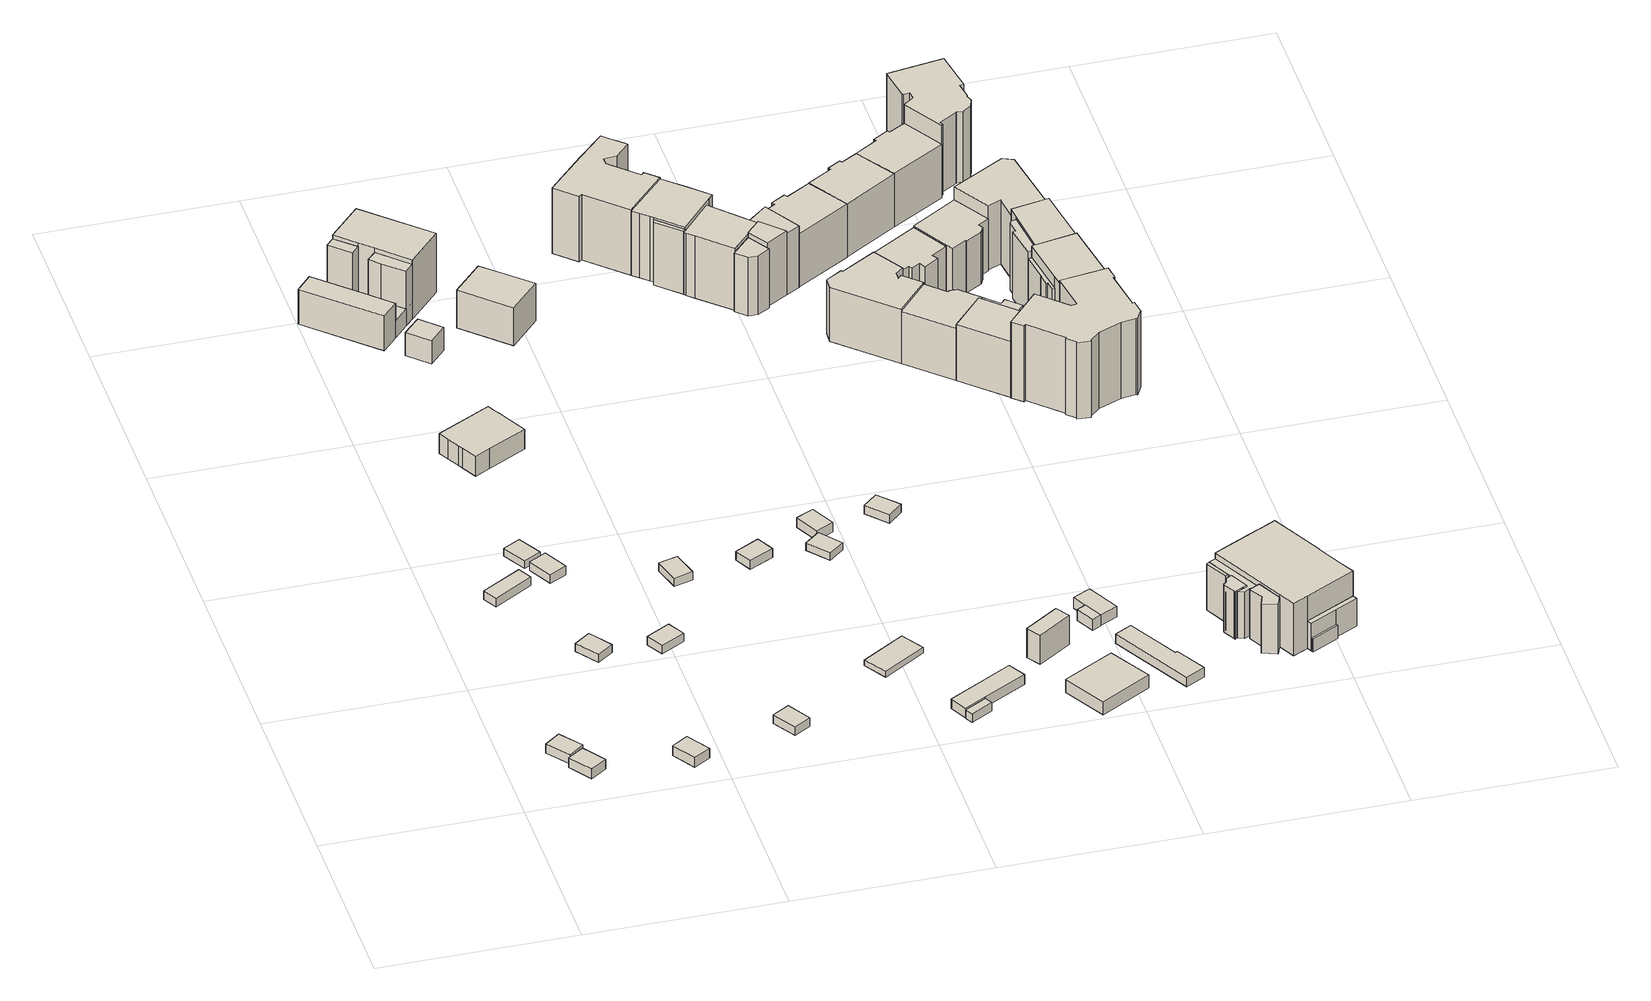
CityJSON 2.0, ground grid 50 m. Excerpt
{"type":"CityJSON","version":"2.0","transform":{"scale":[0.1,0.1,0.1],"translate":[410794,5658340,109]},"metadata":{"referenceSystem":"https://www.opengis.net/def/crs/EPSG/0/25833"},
"CityObjects":{
"building1":{"type":"Building","attributes":{"Gemeindeschluessel":14612000,"Dachtyp_tdc":"tdcPolyFlatRoof","Dachneigung":4.39,"QualitaetDacherkennung":67,"Geometrietyp2DReferenz":"3000","measuredHeight":2.83,"function":"31001_9998","roofType":"2100"},"geometry":[{"type":"Solid","lod":"1","boundaries":[[[[0,1,2,3]],[[4,5,6,7]],[[3,5,4,0]],[[2,6,5,3]],[[1,7,6,2]],[[0,4,7,1]]]]}]},
"building2":{"type":"Building","attributes":{"Dachtyp_tdc":"tdcPolyFlatRoof","Gemeindeschluessel":14612000,"Dachneigung":4.25,"QualitaetDacherkennung":68,"Geometrietyp2DReferenz":"3000","measuredHeight":3.08,"function":"31001_9998","roofType":"2100"},"geometry":[{"type":"Solid","lod":"1","boundaries":[[[[8,9,10,11]],[[12,13,14,15]],[[11,13,12,8]],[[10,14,13,11]],[[9,15,14,10]],[[8,12,15,9]]]]}]},
"building3":{"type":"Building","attributes":{"Dachtyp_tdc":"tdcPolyFlatRoof","Gemeindeschluessel":14612000,"Dachneigung":4.44,"QualitaetDacherkennung":50,"Geometrietyp2DReferenz":"3000","measuredHeight":2.64,"function":"31001_9998","roofType":"2100"},"geometry":[{"type":"Solid","lod":"1","boundaries":[[[[16,17,18,19]],[[20,21,22,23]],[[19,21,20,16]],[[18,22,21,19]],[[17,23,22,18]],[[16,20,23,17]]]]}]},
"building4":{"type":"Building","attributes":{"Dachtyp_tdc":"tdcPolyFlatRoof","Gemeindeschluessel":14612000,"Dachneigung":0,"QualitaetDacherkennung":83,"Geometrietyp2DReferenz":"3000","measuredHeight":2.75,"function":"31001_9998","roofType":"1000"},"geometry":[{"type":"Solid","lod":"1","boundaries":[[[[24,25,26,27]],[[28,29,30,31]],[[27,29,28,24]],[[26,30,29,27]],[[25,31,30,26]],[[24,28,31,25]]]]}]},
"building5":{"type":"Building","attributes":{"Dachtyp_tdc":"tdcGableRoof","Gemeindeschluessel":14612000,"Dachneigung":26.88,"QualitaetDacherkennung":78,"Geometrietyp2DReferenz":"3000","measuredHeight":2.94,"function":"31001_9998","roofType":"3100"},"geometry":[{"type":"Solid","lod":"1","boundaries":[[[[32,33,34,35]],[[36,37,38,39]],[[35,37,36,32]],[[34,38,37,35]],[[33,39,38,34]],[[32,36,39,33]]]]}]},
"building6":{"type":"Building","attributes":{"Dachtyp_tdc":"tdcGableRoof","Gemeindeschluessel":14612000,"Dachneigung":10.02,"QualitaetDacherkennung":79,"Geometrietyp2DReferenz":"3000","measuredHeight":2.46,"function":"31001_9998","roofType":"3100"},"geometry":[{"type":"Solid","lod":"1","boundaries":[[[[40,41,42,43]],[[44,45,46,47]],[[43,45,44,40]],[[42,46,45,43]],[[41,47,46,42]],[[40,44,47,41]]]]}]},
"building7":{"type":"Building","attributes":{"Dachtyp_tdc":"tdcGableRoof","Gemeindeschluessel":14612000,"Dachneigung":11.37,"QualitaetDacherkennung":79,"Geometrietyp2DReferenz":"3000","measuredHeight":2.77,"function":"31001_9998","roofType":"3100"},"geometry":[{"type":"Solid","lod":"1","boundaries":[[[[48,49,50,51]],[[52,53,54,55]],[[51,53,52,48]],[[50,54,53,51]],[[49,55,54,50]],[[48,52,55,49]]]]}]},
"building8":{"type":"Building","attributes":{"Dachtyp_tdc":"tdcGableRoof","Gemeindeschluessel":14612000,"Dachneigung":27.26,"QualitaetDacherkennung":64,"Geometrietyp2DReferenz":"3000","measuredHeight":3.13,"function":"31001_9998","roofType":"3100"},"geometry":[{"type":"Solid","lod":"1","boundaries":[[[[56,57,58,59]],[[60,61,62,63]],[[59,61,60,56]],[[58,62,61,59]],[[57,63,62,58]],[[56,60,63,57]]]]}]},
"building9":{"type":"Building","attributes":{"Dachtyp_tdc":"tdcPolyFlatRoof","Gemeindeschluessel":14612000,"Dachneigung":0,"QualitaetDacherkennung":83,"Geometrietyp2DReferenz":"3000","measuredHeight":5.65,"function":"31001_2000","roofType":"1000"},"geometry":[{"type":"Solid","lod":"1","boundaries":[[[[64,65,66,67,68,69,70,71,72,73,74,75]],[[76,77,78,79,80,81,82,83,84,85,86,87]],[[75,77,76,64]],[[74,78,77,75]],[[73,79,78,74]],[[72,80,79,73]],[[71,81,80,72]],[[70,82,81,71]],[[69,83,82,70]],[[68,84,83,69]],[[67,85,84,68]],[[66,86,85,67]],[[65,87,86,66]],[[64,76,87,65]]]]}]},
"building10":{"type":"Building","attributes":{"Dachtyp_tdc":"tdcGableRoof","Gemeindeschluessel":14612000,"Dachneigung":16.04,"QualitaetDacherkennung":83,"Geometrietyp2DReferenz":"3000","measuredHeight":2.86,"function":"31001_9998","roofType":"3100"},"geometry":[{"type":"Solid","lod":"1","boundaries":[[[[88,89,90,91]],[[92,93,94,95]],[[91,93,92,88]],[[90,94,93,91]],[[89,95,94,90]],[[88,92,95,89]]]]}]},
"building11":{"type":"Building","attributes":{"Gemeindeschluessel":14612000,"Geometrietyp2DReferenz":"3000","function":"31001_9998","roofType":"9999"},"children":["building11-1","building11-2","building11-3","building11-4","building11-5"]},
"building11-1":{"type":"BuildingPart","attributes":{"Dachtyp_tdc":"tdcPolyFlatRoof","Dachneigung":28.6,"QualitaetDacherkennung":45,"Geometrietyp2DReferenz":"3000","measuredHeight":16.57,"roofType":"2100"},"parents":["building11"],"geometry":[{"type":"Solid","lod":"1","boundaries":[[[[96,97,98,99]],[[100,101,102,103]],[[99,101,100,96]],[[98,102,101,99]],[[97,103,102,98]],[[96,100,103,97]]]]}]},
"building11-2":{"type":"BuildingPart","attributes":{"Dachtyp_tdc":"tdcPolyFlatRoof","Dachneigung":3.99,"QualitaetDacherkennung":55,"Geometrietyp2DReferenz":"3000","measuredHeight":5.12,"roofType":"2100"},"parents":["building11"],"geometry":[{"type":"MultiSurface","lod":"1","boundaries":[[[104,105,106,107,108,109,106,110]],[[111,112,113,114,115,116,113,117]],[[110,112,111,104]],[[106,113,112,110]],[[108,115,114,109]],[[113,106,105,117]],[[104,111,117,105]]]}]},
"building11-3":{"type":"BuildingPart","attributes":{"Dachtyp_tdc":"tdcHipRoof","Dachneigung":31.64,"QualitaetDacherkennung":48,"Geometrietyp2DReferenz":"3000","measuredHeight":11,"roofType":"3200"},"parents":["building11"],"geometry":[{"type":"Solid","lod":"1","boundaries":[[[[118,119,120,121,122]],[[123,124,111,117,125]],[[122,124,123,118]],[[121,111,124,122]],[[120,117,111,121]],[[119,125,117,120]],[[118,123,125,119]]]]}]},
"building11-4":{"type":"BuildingPart","attributes":{"Dachtyp_tdc":"tdcPolyFlatRoof","Dachneigung":28.76,"QualitaetDacherkennung":38,"Geometrietyp2DReferenz":"3000","measuredHeight":16.59,"roofType":"2100"},"parents":["building11"],"geometry":[{"type":"Solid","lod":"1","boundaries":[[[[126,127,128,129,130]],[[131,132,114,113,112]],[[130,132,131,126]],[[129,114,132,130]],[[128,113,114,129]],[[127,112,113,128]],[[126,131,112,127]]]]}]},
"building11-5":{"type":"BuildingPart","attributes":{"Dachtyp_tdc":"tdcCutTentRoof","Dachneigung":29.82,"QualitaetDacherkennung":56,"Geometrietyp2DReferenz":"3000","measuredHeight":18.89,"roofType":"9999"},"parents":["building11"],"geometry":[{"type":"Solid","lod":"1","boundaries":[[[[133,134,135,136,137,138,139]],[[101,140,141,115,114,132,102]],[[139,140,101,133]],[[138,141,140,139]],[[137,115,141,138]],[[136,114,115,137]],[[135,132,114,136]],[[134,102,132,135]],[[133,101,102,134]]]]}]},
"building12":{"type":"Building","attributes":{"Dachtyp_tdc":"tdcGableRoof","Gemeindeschluessel":14612000,"Dachneigung":29.86,"QualitaetDacherkennung":6,"Geometrietyp2DReferenz":"3000","measuredHeight":7.91,"function":"31001_9998","roofType":"3100"},"geometry":[{"type":"Solid","lod":"1","boundaries":[[[[142,143,144,145]],[[146,147,148,149]],[[145,147,146,142]],[[144,148,147,145]],[[143,149,148,144]],[[142,146,149,143]]]]}]},
"building13":{"type":"Building","attributes":{"Dachtyp_tdc":"tdcPolyFlatRoof","Gemeindeschluessel":14612000,"Dachneigung":3.34,"QualitaetDacherkennung":76,"Geometrietyp2DReferenz":"3000","measuredHeight":2.49,"function":"31001_9998","roofType":"2100"},"geometry":[{"type":"Solid","lod":"1","boundaries":[[[[150,151,152,153]],[[154,155,156,157]],[[153,155,154,150]],[[152,156,155,153]],[[151,157,156,152]],[[150,154,157,151]]]]}]},
"building14":{"type":"Building","attributes":{"Dachtyp_tdc":"tdcHipRoof","Gemeindeschluessel":14612000,"Dachneigung":31.26,"QualitaetDacherkennung":45,"Geometrietyp2DReferenz":"3000","measuredHeight":12.43,"function":"31001_9998","roofType":"3200"},"geometry":[{"type":"Solid","lod":"1","boundaries":[[[[158,159,160,161]],[[162,163,164,165]],[[161,163,162,158]],[[160,164,163,161]],[[159,165,164,160]],[[158,162,165,159]]]]}]},
"building15":{"type":"Building","attributes":{"Dachtyp_tdc":"tdcGableRoof","Gemeindeschluessel":14612000,"Dachneigung":11.48,"QualitaetDacherkennung":45,"Geometrietyp2DReferenz":"3000","measuredHeight":2.94,"function":"31001_9998","roofType":"3100"},"geometry":[{"type":"Solid","lod":"1","boundaries":[[[[166,167,168,169]],[[170,171,172,173]],[[169,171,170,166]],[[168,172,171,169]],[[167,173,172,168]],[[166,170,173,167]]]]}]},
"building16":{"type":"Building","attributes":{"Gemeindeschluessel":14612000,"Dachneigung":65.24,"Dachorientierung":-32.26,"MittlereTraufHoehe":109.58,"QualitaetDacherkennung":35,"ObjektHoehe":3.06,"BodenHoehe":109.5,"Geometrietyp2DReferenz":"3000","AbsoluteHoehe":112.56,"Dachflaeche":95.64,"measuredHeight":3.06,"function":"31001_9998","roofType":"3100","storeysAboveGround":1},"geometry":[{"type":"Solid","lod":"1","boundaries":[[[[174,175,176,177]],[[178,179,180,181]],[[177,179,178,174]],[[176,180,179,177]],[[175,181,180,176]],[[174,178,181,175]]]]}]},
"building17":{"type":"Building","attributes":{"Gemeindeschluessel":14612000,"Dachneigung":71.19,"Dachorientierung":0,"MittlereTraufHoehe":112.04,"QualitaetDacherkennung":97,"ObjektHoehe":2.88,"BodenHoehe":109.52,"Geometrietyp2DReferenz":"3000","AbsoluteHoehe":112.4,"Dachflaeche":14.19,"measuredHeight":2.88,"function":"31001_9998","roofType":"2100","storeysAboveGround":1},"geometry":[{"type":"Solid","lod":"1","boundaries":[[[[182,183,184,185]],[[186,187,188,189]],[[185,187,186,182]],[[184,188,187,185]],[[183,189,188,184]],[[182,186,189,183]]]]}]},
"building18":{"type":"Building","attributes":{"Dachtyp_tdc":"tdcGableRoof","Gemeindeschluessel":14612000,"Dachneigung":10.23,"QualitaetDacherkennung":67,"Geometrietyp2DReferenz":"3000","measuredHeight":2.62,"function":"31001_9998","roofType":"3100"},"geometry":[{"type":"Solid","lod":"1","boundaries":[[[[190,191,192,193]],[[194,195,196,197]],[[193,195,194,190]],[[192,196,195,193]],[[191,197,196,192]],[[190,194,197,191]]]]}]},
"building19":{"type":"Building","attributes":{"Gemeindeschluessel":14612000,"Dachneigung":90,"Dachorientierung":0,"MittlereTraufHoehe":112.37,"QualitaetDacherkennung":92,"ObjektHoehe":2.8,"BodenHoehe":109.57,"Geometrietyp2DReferenz":"3000","AbsoluteHoehe":112.37,"Dachflaeche":96,"measuredHeight":2.8,"function":"31001_9998","roofType":"1000","storeysAboveGround":1},"geometry":[{"type":"Solid","lod":"1","boundaries":[[[[198,199,200,201,202]],[[203,204,205,206,207]],[[202,204,203,198]],[[201,205,204,202]],[[200,206,205,201]],[[199,207,206,200]],[[198,203,207,199]]]]}]},
"building20":{"type":"Building","attributes":{"Dachtyp_tdc":"tdcGableRoof","Gemeindeschluessel":14612000,"Dachneigung":17.33,"QualitaetDacherkennung":81,"Geometrietyp2DReferenz":"3000","measuredHeight":3.19,"function":"31001_9998","roofType":"3100"},"geometry":[{"type":"Solid","lod":"1","boundaries":[[[[208,209,210,211]],[[212,213,214,215]],[[211,213,212,208]],[[210,214,213,211]],[[209,215,214,210]],[[208,212,215,209]]]]}]},
"building21":{"type":"Building","attributes":{"Dachtyp_tdc":"tdcPolyFlatRoof","Gemeindeschluessel":14612000,"Dachneigung":2.75,"QualitaetDacherkennung":67,"Geometrietyp2DReferenz":"3000","measuredHeight":2.59,"function":"31001_9998","roofType":"2100"},"geometry":[{"type":"Solid","lod":"1","boundaries":[[[[216,217,218,219]],[[220,221,222,223]],[[219,221,220,216]],[[218,222,221,219]],[[217,223,222,218]],[[216,220,223,217]]]]}]},
"building22":{"type":"Building","attributes":{"Dachtyp_tdc":"tdcFreeFormRoof","Gemeindeschluessel":14612000,"Dachneigung":41.56,"QualitaetDacherkennung":14,"Geometrietyp2DReferenz":"3000","measuredHeight":21.89,"function":"31001_9998","roofType":"5000"},"geometry":[{"type":"Solid","lod":"1","boundaries":[[[[224,225,226,227,228,229,230,231,232,233,234,235,236,237,238,239,240]],[[241,242,243,244,245,246,247,248,249,250,251,252,253,254,255,256,257]],[[240,242,241,224]],[[239,243,242,240]],[[238,244,243,239]],[[237,245,244,238]],[[236,246,245,237]],[[235,247,246,236]],[[234,248,247,235]],[[233,249,248,234]],[[232,250,249,233]],[[231,251,250,232]],[[230,252,251,231]],[[229,253,252,230]],[[228,254,253,229]],[[227,255,254,228]],[[226,256,255,227]],[[225,257,256,226]],[[224,241,257,225]]]]}]},
"building23":{"type":"Building","attributes":{"Gemeindeschluessel":14612000,"Dachorientierung":0,"MittlereTraufHoehe":118.06,"ObjektHoehe":8.38,"BodenHoehe":109.68,"Geometrietyp2DReferenz":"3000","BezugspunktDach":"2000","AbsoluteHoehe":118.06,"Dachflaeche":43,"measuredHeight":8.38,"function":"31001_9998","storeysAboveGround":3},"geometry":[{"type":"Solid","lod":"1","boundaries":[[[[258,259,260,261]],[[262,263,264,265]],[[261,263,262,258]],[[260,264,263,261]],[[259,265,264,260]],[[258,262,265,259]]]]}]},
"building24":{"type":"Building","attributes":{"Gemeindeschluessel":14612000,"Dachneigung":75.39,"Dachorientierung":-119.44,"MittlereTraufHoehe":112.63,"QualitaetDacherkennung":100,"ObjektHoehe":4.67,"BodenHoehe":109.59,"Geometrietyp2DReferenz":"3000","AbsoluteHoehe":114.25,"Dachflaeche":190.61,"measuredHeight":4.67,"function":"31001_9998","roofType":"3100","storeysAboveGround":2},"geometry":[{"type":"Solid","lod":"1","boundaries":[[[[266,267,268,269]],[[270,271,272,273]],[[269,271,270,266]],[[268,272,271,269]],[[267,273,272,268]],[[266,270,273,267]]]]}]},
"building25":{"type":"Building","attributes":{"Gemeindeschluessel":14612000,"Geometrietyp2DReferenz":"3000","function":"31001_9998","roofType":"9999"},"children":["building25-1","building25-2","building25-3","building25-4"]},
"building25-1":{"type":"BuildingPart","attributes":{"Dachtyp_tdc":"tdcFreeFormRoof","Dachneigung":83.45,"QualitaetDacherkennung":29,"Geometrietyp2DReferenz":"3000","measuredHeight":20.17,"roofType":"5000"},"parents":["building25"],"geometry":[{"type":"Solid","lod":"1","boundaries":[[[[274,275,276,277]],[[278,279,280,281]],[[277,279,278,274]],[[276,280,279,277]],[[275,281,280,276]],[[274,278,281,275]]]]}]},
"building25-2":{"type":"BuildingPart","attributes":{"Dachtyp_tdc":"tdcPolyFlatRoof","Dachneigung":0,"QualitaetDacherkennung":73,"Geometrietyp2DReferenz":"3000","measuredHeight":4.81,"roofType":"1000"},"parents":["building25"],"geometry":[{"type":"Solid","lod":"1","boundaries":[[[[282,283,284,285,286]],[[287,288,289,290,291]],[[286,288,287,282]],[[285,289,288,286]],[[284,290,289,285]],[[283,291,290,284]],[[282,287,291,283]]]]}]},
"building25-3":{"type":"BuildingPart","attributes":{"Dachtyp_tdc":"tdcGableRoof","Dachneigung":19.05,"QualitaetDacherkennung":53,"Geometrietyp2DReferenz":"3000","measuredHeight":20.09,"roofType":"3100"},"parents":["building25"],"geometry":[{"type":"Solid","lod":"1","boundaries":[[[[292,293,294,295,296,297,298,299,300,301,302]],[[290,303,279,278,304,305,255,254,253,306,291]],[[302,303,290,292]],[[301,279,303,302]],[[300,278,279,301]],[[299,304,278,300]],[[298,305,304,299]],[[297,255,305,298]],[[296,254,255,297]],[[295,253,254,296]],[[294,306,253,295]],[[293,291,306,294]],[[292,290,291,293]]]]}]},
"building25-4":{"type":"BuildingPart","attributes":{"Dachtyp_tdc":"tdcPolyFlatRoof","Dachneigung":0,"QualitaetDacherkennung":54,"Geometrietyp2DReferenz":"3000","measuredHeight":4.69,"roofType":"1000"},"parents":["building25"],"geometry":[{"type":"Solid","lod":"1","boundaries":[[[[307,308,309,310,311]],[[312,313,314,288,287]],[[311,313,312,307]],[[310,314,313,311]],[[309,288,314,310]],[[308,287,288,309]],[[307,312,287,308]]]]}]},
"building26":{"type":"Building","attributes":{"Gemeindeschluessel":14612000,"Dachneigung":90,"Dachorientierung":0,"MittlereTraufHoehe":112.79,"QualitaetDacherkennung":66,"ObjektHoehe":3.14,"BodenHoehe":109.65,"Geometrietyp2DReferenz":"3000","AbsoluteHoehe":112.79,"Dachflaeche":13.34,"measuredHeight":3.14,"function":"31001_9998","roofType":"1000","storeysAboveGround":1},"geometry":[{"type":"Solid","lod":"1","boundaries":[[[[315,316,317,318]],[[319,320,321,322]],[[318,320,319,315]],[[317,321,320,318]],[[316,322,321,317]],[[315,319,322,316]]]]}]},
"building27":{"type":"Building","attributes":{"Gemeindeschluessel":14612000,"Geometrietyp2DReferenz":"3000","function":"31001_9998","roofType":"9999"},"children":["building27-1","building27-2","building27-3","building27-4","building27-5","building27-6"]},
"building27-1":{"type":"BuildingPart","attributes":{"Dachtyp_tdc":"tdcFreeFormRoof","Dachneigung":21.94,"QualitaetDacherkennung":20,"Geometrietyp2DReferenz":"3000","measuredHeight":17.85,"roofType":"5000"},"parents":["building27"],"geometry":[{"type":"Solid","lod":"1","boundaries":[[[[323,324,325,326,327]],[[328,329,330,331,332]],[[327,329,328,323]],[[326,330,329,327]],[[325,331,330,326]],[[324,332,331,325]],[[323,328,332,324]]]]}]},
"building27-2":{"type":"BuildingPart","attributes":{"Dachtyp_tdc":"tdcPolyFlatRoof","Dachneigung":34.87,"QualitaetDacherkennung":53,"Geometrietyp2DReferenz":"3000","measuredHeight":20.98,"roofType":"2100"},"parents":["building27"],"geometry":[{"type":"Solid","lod":"1","boundaries":[[[[333,334,335,336]],[[337,332,338,339]],[[336,332,337,333]],[[335,338,332,336]],[[334,339,338,335]],[[333,337,339,334]]]]}]},
"building27-3":{"type":"BuildingPart","attributes":{"Dachtyp_tdc":"tdcFreeFormRoof","Dachneigung":76.35,"QualitaetDacherkennung":21,"Geometrietyp2DReferenz":"3000","measuredHeight":17.31,"roofType":"5000"},"parents":["building27"],"geometry":[{"type":"Solid","lod":"1","boundaries":[[[[340,341,342,343]],[[344,345,346,347]],[[343,345,344,340]],[[342,346,345,343]],[[341,347,346,342]],[[340,344,347,341]]]]}]},
"building27-4":{"type":"BuildingPart","attributes":{"Dachtyp_tdc":"tdcGableRoof","Dachneigung":30.84,"QualitaetDacherkennung":70,"Geometrietyp2DReferenz":"3000","measuredHeight":19.92,"roofType":"3100"},"parents":["building27"],"geometry":[{"type":"Solid","lod":"1","boundaries":[[[[348,349,350,351,352,353,354,355,356,357]],[[358,338,332,359,360,361,362,363,364,365]],[[357,338,358,348]],[[356,332,338,357]],[[355,359,332,356]],[[354,360,359,355]],[[353,361,360,354]],[[352,362,361,353]],[[351,363,362,352]],[[350,364,363,351]],[[349,365,364,350]],[[348,358,365,349]]]]}]},
"building27-5":{"type":"BuildingPart","attributes":{"Dachtyp_tdc":"tdcFreeFormRoof","Dachneigung":69.24,"QualitaetDacherkennung":9,"Geometrietyp2DReferenz":"3000","measuredHeight":16.94,"roofType":"5000"},"parents":["building27"],"geometry":[{"type":"Solid","lod":"1","boundaries":[[[[366,367,368,369,370,371,372]],[[373,374,375,376,377,365,364]],[[372,374,373,366]],[[371,375,374,372]],[[370,376,375,371]],[[369,377,376,370]],[[368,365,377,369]],[[367,364,365,368]],[[366,373,364,367]]]]}]},
"building27-6":{"type":"BuildingPart","attributes":{"Dachtyp_tdc":"tdcGableRoof","Dachneigung":37.19,"QualitaetDacherkennung":65,"Geometrietyp2DReferenz":"3000","measuredHeight":19.98,"roofType":"3100"},"parents":["building27"],"geometry":[{"type":"Solid","lod":"1","boundaries":[[[[378,379,380,381]],[[358,347,382,339]],[[381,347,358,378]],[[380,382,347,381]],[[379,339,382,380]],[[378,358,339,379]]]]}]},
"building28":{"type":"Building","attributes":{"Gemeindeschluessel":14612000,"Dachneigung":90,"Dachorientierung":0,"MittlereTraufHoehe":112.79,"QualitaetDacherkennung":100,"ObjektHoehe":3.07,"BodenHoehe":109.72,"Geometrietyp2DReferenz":"3000","AbsoluteHoehe":112.79,"Dachflaeche":47.76,"measuredHeight":3.07,"function":"31001_9998","roofType":"1000","storeysAboveGround":1},"geometry":[{"type":"Solid","lod":"1","boundaries":[[[[383,384,318,317,385,386]],[[387,388,389,390,391,392]],[[386,388,387,383]],[[385,389,388,386]],[[317,390,389,385]],[[318,391,390,317]],[[384,392,391,318]],[[383,387,392,384]]]]}]},
"building29":{"type":"Building","attributes":{"Gemeindeschluessel":14612000,"Dachneigung":90,"Dachorientierung":0,"MittlereTraufHoehe":111.85,"QualitaetDacherkennung":98,"ObjektHoehe":2.61,"BodenHoehe":109.24,"Geometrietyp2DReferenz":"3000","AbsoluteHoehe":111.85,"Dachflaeche":122.74,"measuredHeight":2.61,"function":"31001_9998","roofType":"1000","storeysAboveGround":1},"geometry":[{"type":"Solid","lod":"1","boundaries":[[[[393,394,395,396,397,398]],[[399,400,401,402,403,404]],[[398,400,399,393]],[[397,401,400,398]],[[396,402,401,397]],[[395,403,402,396]],[[394,404,403,395]],[[393,399,404,394]]]]}]},
"building30":{"type":"Building","attributes":{"Dachtyp_tdc":"tdcFreeFormRoof","Gemeindeschluessel":14612000,"Dachneigung":12.07,"QualitaetDacherkennung":16,"Geometrietyp2DReferenz":"3000","measuredHeight":17.92,"function":"31001_9998","roofType":"5000"},"geometry":[{"type":"Solid","lod":"1","boundaries":[[[[405,406,407,408,409,410,411,412,413,414,415]],[[416,417,418,419,420,421,422,423,424,425,426]],[[415,417,416,405]],[[414,418,417,415]],[[413,419,418,414]],[[412,420,419,413]],[[411,421,420,412]],[[410,422,421,411]],[[409,423,422,410]],[[408,424,423,409]],[[407,425,424,408]],[[406,426,425,407]],[[405,416,426,406]]]]}]},
"building31":{"type":"Building","attributes":{"Dachtyp_tdc":"tdcGableRoof","Gemeindeschluessel":14612000,"Dachneigung":35.5,"QualitaetDacherkennung":71,"Geometrietyp2DReferenz":"3000","measuredHeight":17.77,"function":"31001_9998","roofType":"3100"},"geometry":[{"type":"Solid","lod":"1","boundaries":[[[[427,428,429,430,431,432,433,434,435,342]],[[436,437,438,439,440,441,442,443,444,445]],[[342,437,436,427]],[[435,438,437,342]],[[434,439,438,435]],[[433,440,439,434]],[[432,441,440,433]],[[431,442,441,432]],[[430,443,442,431]],[[429,444,443,430]],[[428,445,444,429]],[[427,436,445,428]]]]}]},
"building32":{"type":"Building","attributes":{"Dachtyp_tdc":"tdcFreeFormRoof","Gemeindeschluessel":14612000,"Dachneigung":37.7,"QualitaetDacherkennung":56,"Geometrietyp2DReferenz":"3000","measuredHeight":17.71,"function":"31001_9998","roofType":"5000"},"geometry":[{"type":"Solid","lod":"1","boundaries":[[[[446,447,448,449,450,451,452,453]],[[454,416,426,455,456,457,458,459]],[[453,416,454,446]],[[452,426,416,453]],[[451,455,426,452]],[[450,456,455,451]],[[449,457,456,450]],[[448,458,457,449]],[[447,459,458,448]],[[446,454,459,447]]]]}]},
"building33":{"type":"Building","attributes":{"Dachtyp_tdc":"tdcFreeFormRoof","Gemeindeschluessel":14612000,"Dachneigung":31.78,"QualitaetDacherkennung":65,"Geometrietyp2DReferenz":"3000","measuredHeight":17.06,"function":"31001_9998","roofType":"5000"},"geometry":[{"type":"Solid","lod":"1","boundaries":[[[[460,461,462,463,464,465,466,467,468,469,470]],[[471,472,473,474,475,476,477,478,479,480,481]],[[470,472,471,460]],[[469,473,472,470]],[[468,474,473,469]],[[467,475,474,468]],[[466,476,475,467]],[[465,477,476,466]],[[464,478,477,465]],[[463,479,478,464]],[[462,480,479,463]],[[461,481,480,462]],[[460,471,481,461]]]]}]},
"building34":{"type":"Building","attributes":{"Gemeindeschluessel":14612000,"Geometrietyp2DReferenz":"3000","function":"31001_9998","roofType":"9999"},"children":["building34-1","building34-2"]},
"building34-1":{"type":"BuildingPart","attributes":{"Dachtyp_tdc":"tdcGableRoof","Dachneigung":31.77,"QualitaetDacherkennung":55,"Geometrietyp2DReferenz":"3000","measuredHeight":18.2,"roofType":"3100"},"parents":["building34"],"geometry":[{"type":"Solid","lod":"1","boundaries":[[[[482,483,484,485,486]],[[487,488,489,454,490]],[[486,488,487,482]],[[485,489,488,486]],[[484,454,489,485]],[[483,490,454,484]],[[482,487,490,483]]]]}]},
"building34-2":{"type":"BuildingPart","attributes":{"Dachtyp_tdc":"tdcFreeFormRoof","Dachneigung":53.06,"QualitaetDacherkennung":21,"Geometrietyp2DReferenz":"3000","measuredHeight":16.13,"roofType":"5000"},"parents":["building34"],"geometry":[{"type":"Solid","lod":"1","boundaries":[[[[491,492,493,494,448,447,495]],[[487,490,459,458,496,497,498]],[[495,490,487,491]],[[447,459,490,495]],[[448,458,459,447]],[[494,496,458,448]],[[493,497,496,494]],[[492,498,497,493]],[[491,487,498,492]]]]}]},
"building35":{"type":"Building","attributes":{"Dachtyp_tdc":"tdcGableRoof","Gemeindeschluessel":14612000,"Dachneigung":34.6,"QualitaetDacherkennung":74,"Geometrietyp2DReferenz":"3000","measuredHeight":17.7,"function":"31001_9998","roofType":"3100"},"geometry":[{"type":"Solid","lod":"1","boundaries":[[[[499,500,501,502,503,504,505,506,507,508]],[[509,510,511,512,513,514,515,516,517,518]],[[508,510,509,499]],[[507,511,510,508]],[[506,512,511,507]],[[505,513,512,506]],[[504,514,513,505]],[[503,515,514,504]],[[502,516,515,503]],[[501,517,516,502]],[[500,518,517,501]],[[499,509,518,500]]]]}]},
"building36":{"type":"Building","attributes":{"Gemeindeschluessel":14612000,"Geometrietyp2DReferenz":"3000","function":"31001_9998","roofType":"9999"},"children":["building36-1","building36-2","building36-3","building36-4","building36-5","building36-6","building36-7","building36-8","building36-9","building36-10","building36-11"]},
"building36-1":{"type":"BuildingPart","attributes":{"Dachtyp_tdc":"tdcPolyFlatRoof","Dachneigung":5.43,"QualitaetDacherkennung":44,"Geometrietyp2DReferenz":"3000","measuredHeight":8.51,"roofType":"2100"},"parents":["building36"],"geometry":[{"type":"Solid","lod":"1","boundaries":[[[[519,520,521,522,523,524]],[[525,526,527,528,529,530]],[[524,525,530,519]],[[523,526,525,524]],[[522,527,526,523]],[[521,528,527,522]],[[520,529,528,521]],[[519,530,529,520]]]]}]},
"building36-2":{"type":"BuildingPart","attributes":{"Dachtyp_tdc":"tdcGableRoof","Dachneigung":28.52,"QualitaetDacherkennung":33,"Geometrietyp2DReferenz":"3000","measuredHeight":14.43,"roofType":"3100"},"parents":["building36"],"geometry":[{"type":"Solid","lod":"1","boundaries":[[[[531,532,533,534,535,536,537,538,539,540,541,542,543]],[[544,545,546,547,548,549,550,551,552,553,554,555,556]],[[543,545,544,531]],[[542,546,545,543]],[[541,547,546,542]],[[540,548,547,541]],[[539,549,548,540]],[[538,550,549,539]],[[537,551,550,538]],[[536,552,551,537]],[[535,553,552,536]],[[534,554,553,535]],[[533,555,554,534]],[[532,556,555,533]],[[531,544,556,532]]]]}]},
"building36-3":{"type":"BuildingPart","attributes":{"Dachtyp_tdc":"tdcFreeFormRoof","Dachneigung":50.77,"QualitaetDacherkennung":18,"Geometrietyp2DReferenz":"3000","measuredHeight":15.49,"roofType":"5000"},"parents":["building36"],"geometry":[{"type":"Solid","lod":"1","boundaries":[[[[557,558,559,560,561,562]],[[563,564,565,566,567,568]],[[562,564,563,557]],[[561,565,564,562]],[[560,566,565,561]],[[559,567,566,560]],[[558,568,567,559]],[[557,563,568,558]]]]}]},
"building36-4":{"type":"BuildingPart","attributes":{"Dachtyp_tdc":"tdcFreeFormRoof","Dachneigung":45.04,"QualitaetDacherkennung":32,"Geometrietyp2DReferenz":"3000","measuredHeight":13.59,"roofType":"5000"},"parents":["building36"],"geometry":[{"type":"Solid","lod":"1","boundaries":[[[[569,570,571,572]],[[573,574,575,576]],[[572,574,573,569]],[[571,575,574,572]],[[570,576,575,571]],[[569,573,576,570]]]]}]},
"building36-5":{"type":"BuildingPart","attributes":{"Dachtyp_tdc":"tdcPolyFlatRoof","Dachneigung":28.94,"QualitaetDacherkennung":41,"Geometrietyp2DReferenz":"3000","measuredHeight":13.59,"roofType":"2100"},"parents":["building36"],"geometry":[{"type":"Solid","lod":"1","boundaries":[[[[577,578,579,580]],[[581,582,583,584]],[[580,582,581,577]],[[579,583,582,580]],[[578,584,583,579]],[[577,581,584,578]]]]}]},
"building36-6":{"type":"BuildingPart","attributes":{"Dachtyp_tdc":"tdcPolyFlatRoof","Dachneigung":18.51,"QualitaetDacherkennung":40,"Geometrietyp2DReferenz":"3000","measuredHeight":14.23,"roofType":"2100"},"parents":["building36"],"geometry":[{"type":"Solid","lod":"1","boundaries":[[[[585,586,587,588,589,590,591,592,593,594]],[[556,555,581,584,595,563,596,597,598,545]],[[594,555,556,585]],[[593,581,555,594]],[[592,584,581,593]],[[591,595,584,592]],[[590,563,595,591]],[[589,596,563,590]],[[588,597,596,589]],[[587,598,597,588]],[[586,545,598,587]],[[585,556,545,586]]]]}]},
"building36-7":{"type":"BuildingPart","attributes":{"Dachtyp_tdc":"tdcPolyFlatRoof","Dachneigung":0,"QualitaetDacherkennung":27,"Geometrietyp2DReferenz":"3000","measuredHeight":7.94,"roofType":"1000"},"parents":["building36"],"geometry":[{"type":"Solid","lod":"1","boundaries":[[[[599,600,601,602,603]],[[604,605,606,607,608]],[[603,605,604,599]],[[602,606,605,603]],[[601,607,606,602]],[[600,608,607,601]],[[599,604,608,600]]]]}]},
"building36-8":{"type":"BuildingPart","attributes":{"Dachtyp_tdc":"tdcFreeFormRoof","Dachneigung":45.58,"QualitaetDacherkennung":27,"Geometrietyp2DReferenz":"3000","measuredHeight":13.67,"roofType":"5000"},"parents":["building36"],"geometry":[{"type":"Solid","lod":"1","boundaries":[[[[609,610,611,612]],[[613,614,615,616]],[[612,614,613,609]],[[611,615,614,612]],[[610,616,615,611]],[[609,613,616,610]]]]}]},
"building36-9":{"type":"BuildingPart","attributes":{"Dachtyp_tdc":"tdcPolyFlatRoof","Dachneigung":27.37,"QualitaetDacherkennung":46,"Geometrietyp2DReferenz":"3000","measuredHeight":13.93,"roofType":"2100"},"parents":["building36"],"geometry":[{"type":"Solid","lod":"1","boundaries":[[[[617,618,619,620,621,622,623,624,625]],[[626,627,530,529,628,629,630,631,632]],[[625,627,626,617]],[[624,530,627,625]],[[623,529,530,624]],[[622,628,529,623]],[[621,629,628,622]],[[620,630,629,621]],[[619,631,630,620]],[[618,632,631,619]],[[617,626,632,618]]]]}]},
"building36-10":{"type":"BuildingPart","attributes":{"Dachtyp_tdc":"tdcCutTentRoof","Dachneigung":14.1,"QualitaetDacherkennung":40,"Geometrietyp2DReferenz":"3000","measuredHeight":17.02,"roofType":"9999"},"parents":["building36"],"geometry":[{"type":"Solid","lod":"1","boundaries":[[[[633,634,635,636,637,638,639,640,641,642,643,644,645]],[[631,646,575,574,647,613,616,607,606,648,564,595,632]],[[645,646,631,633]],[[644,575,646,645]],[[643,574,575,644]],[[642,647,574,643]],[[641,613,647,642]],[[640,616,613,641]],[[639,607,616,640]],[[638,606,607,639]],[[637,648,606,638]],[[636,564,648,637]],[[635,595,564,636]],[[634,632,595,635]],[[633,631,632,634]]]]}]},
"building36-11":{"type":"BuildingPart","attributes":{"Dachtyp_tdc":"tdcFreeFormRoof","Dachneigung":68.03,"QualitaetDacherkennung":25,"Geometrietyp2DReferenz":"3000","measuredHeight":4.2,"roofType":"5000"},"parents":["building36"],"geometry":[{"type":"Solid","lod":"1","boundaries":[[[[649,650,651,652]],[[604,653,654,605]],[[652,653,604,649]],[[651,654,653,652]],[[650,605,654,651]],[[649,604,605,650]]]]}]},
"building37":{"type":"Building","attributes":{"Dachtyp_tdc":"tdcFreeFormRoof","Gemeindeschluessel":14612000,"Dachneigung":33.22,"QualitaetDacherkennung":66,"Geometrietyp2DReferenz":"3000","measuredHeight":17.41,"function":"31001_9998","roofType":"5000"},"geometry":[{"type":"Solid","lod":"1","boundaries":[[[[655,656,657,658,659,660,661,662,663,664]],[[665,666,667,668,669,670,671,672,673,674]],[[664,666,665,655]],[[663,667,666,664]],[[662,668,667,663]],[[661,669,668,662]],[[660,670,669,661]],[[659,671,670,660]],[[658,672,671,659]],[[657,673,672,658]],[[656,674,673,657]],[[655,665,674,656]]]]}]},
"building38":{"type":"Building","attributes":{"Dachtyp_tdc":"tdcFreeFormRoof","Gemeindeschluessel":14612000,"Dachneigung":43.8,"QualitaetDacherkennung":11,"Geometrietyp2DReferenz":"3000","measuredHeight":24.99,"function":"31001_9998","roofType":"5000"},"geometry":[{"type":"Solid","lod":"1","boundaries":[[[[675,676,677,678,679,680,681,682,683,684,685,686,687,688,689,690,691,692,693,694,695,696,697,698,699]],[[700,701,702,703,704,705,706,707,708,709,710,711,712,713,714,715,716,717,718,719,720,721,722,723,724]],[[699,701,700,675]],[[698,702,701,699]],[[697,703,702,698]],[[696,704,703,697]],[[695,705,704,696]],[[694,706,705,695]],[[693,707,706,694]],[[692,708,707,693]],[[691,709,708,692]],[[690,710,709,691]],[[689,711,710,690]],[[688,712,711,689]],[[687,713,712,688]],[[686,714,713,687]],[[685,715,714,686]],[[684,716,715,685]],[[683,717,716,684]],[[682,718,717,683]],[[681,719,718,682]],[[680,720,719,681]],[[679,721,720,680]],[[678,722,721,679]],[[677,723,722,678]],[[676,724,723,677]],[[675,700,724,676]]]]}]},
"building39":{"type":"Building","attributes":{"Dachtyp_tdc":"tdcGableRoof","Gemeindeschluessel":14612000,"Dachneigung":32.98,"QualitaetDacherkennung":76,"Geometrietyp2DReferenz":"3000","measuredHeight":17.68,"function":"31001_9998","roofType":"3100"},"geometry":[{"type":"Solid","lod":"1","boundaries":[[[[725,726,727,728,729,730,731,732,733,734]],[[513,512,735,736,737,738,739,740,741,514]],[[734,512,513,725]],[[733,735,512,734]],[[732,736,735,733]],[[731,737,736,732]],[[730,738,737,731]],[[729,739,738,730]],[[728,740,739,729]],[[727,741,740,728]],[[726,514,741,727]],[[725,513,514,726]]]]}]},
"building40":{"type":"Building","attributes":{"Gemeindeschluessel":14612000,"Geometrietyp2DReferenz":"3000","function":"31001_9998","roofType":"9999"},"children":["building40-1","building40-2"]},
"building40-1":{"type":"BuildingPart","attributes":{"Dachtyp_tdc":"tdcFreeFormRoof","Dachneigung":81.15,"QualitaetDacherkennung":39,"Geometrietyp2DReferenz":"3000","measuredHeight":20.04,"roofType":"5000"},"parents":["building40"],"geometry":[{"type":"Solid","lod":"1","boundaries":[[[[742,743,744,745,746,747,748,749,750]],[[751,752,753,754,755,756,757,758,759]],[[750,752,751,742]],[[749,753,752,750]],[[748,754,753,749]],[[747,755,754,748]],[[746,756,755,747]],[[745,757,756,746]],[[744,758,757,745]],[[743,759,758,744]],[[742,751,759,743]]]]}]},
"building40-2":{"type":"BuildingPart","attributes":{"Dachtyp_tdc":"tdcGableRoof","Dachneigung":35.38,"QualitaetDacherkennung":81,"Geometrietyp2DReferenz":"3000","measuredHeight":23.1,"roofType":"3100"},"parents":["building40"],"geometry":[{"type":"Solid","lod":"1","boundaries":[[[[760,761,762,763,764]],[[765,766,756,755,767]],[[764,766,765,760]],[[763,756,766,764]],[[762,755,756,763]],[[761,767,755,762]],[[760,765,767,761]]]]}]},
"building41":{"type":"Building","attributes":{"Gemeindeschluessel":14612000,"Geometrietyp2DReferenz":"3000","function":"31001_9998","roofType":"9999"},"children":["building41-1","building41-2"]},
"building41-1":{"type":"BuildingPart","attributes":{"Dachtyp_tdc":"tdcFreeFormRoof","Dachneigung":51.2,"QualitaetDacherkennung":24,"Geometrietyp2DReferenz":"3000","measuredHeight":20,"roofType":"5000"},"parents":["building41"],"geometry":[{"type":"Solid","lod":"1","boundaries":[[[[768,769,770,771,772,773,774]],[[775,776,777,778,779,780,781]],[[774,776,775,768]],[[773,777,776,774]],[[772,778,777,773]],[[771,779,778,772]],[[770,780,779,771]],[[769,781,780,770]],[[768,775,781,769]]]]}]},
"building41-2":{"type":"BuildingPart","attributes":{"Dachtyp_tdc":"tdcGableRoof","Dachneigung":33.51,"QualitaetDacherkennung":79,"Geometrietyp2DReferenz":"3000","measuredHeight":22.16,"roofType":"3100"},"parents":["building41"],"geometry":[{"type":"Solid","lod":"1","boundaries":[[[[782,783,784,785,786]],[[787,781,780,788,789]],[[786,781,787,782]],[[785,780,781,786]],[[784,788,780,785]],[[783,789,788,784]],[[782,787,789,783]]]]}]},
"building42":{"type":"Building","attributes":{"Dachtyp_tdc":"tdcFreeFormRoof","Gemeindeschluessel":14612000,"Dachneigung":24.32,"QualitaetDacherkennung":27,"Geometrietyp2DReferenz":"3000","measuredHeight":20.39,"function":"31001_9998","roofType":"5000"},"geometry":[{"type":"Solid","lod":"1","boundaries":[[[[790,791,792,793,794,795,796]],[[797,798,799,800,801,802,803]],[[796,798,797,790]],[[795,799,798,796]],[[794,800,799,795]],[[793,801,800,794]],[[792,802,801,793]],[[791,803,802,792]],[[790,797,803,791]]]]}]},
"building43":{"type":"Building","attributes":{"Dachtyp_tdc":"tdcFreeFormRoof","Gemeindeschluessel":14612000,"Dachneigung":33.82,"QualitaetDacherkennung":30,"Geometrietyp2DReferenz":"3000","measuredHeight":23.12,"function":"31001_9998","roofType":"5000"},"geometry":[{"type":"Solid","lod":"1","boundaries":[[[[804,805,806,807,808,809,810,811,812,813,814,815,816,817,818,819,820,821,822,823]],[[824,825,826,827,828,829,830,831,832,833,834,835,836,837,838,839,840,841,842,843]],[[823,825,824,804]],[[822,826,825,823]],[[821,827,826,822]],[[820,828,827,821]],[[819,829,828,820]],[[818,830,829,819]],[[817,831,830,818]],[[816,832,831,817]],[[815,833,832,816]],[[814,834,833,815]],[[813,835,834,814]],[[812,836,835,813]],[[811,837,836,812]],[[810,838,837,811]],[[809,839,838,810]],[[808,840,839,809]],[[807,841,840,808]],[[806,842,841,807]],[[805,843,842,806]],[[804,824,843,805]]]]}]}
},
"vertices":[
[186,168,43],[143,223,43],[104,193,43],[147,137,43],[186,168,17],[147,137,17],[104,193,17],[143,223,17],
[181,70,43],[222,98,43],[182,155,43],[141,127,43],[181,70,15],[141,127,15],[182,155,15],[222,98,15],
[226,874,42],[125,815,42],[145,779,42],[245,839,42],[226,874,17],[245,839,17],[145,779,17],[125,815,17],
[388,114,39],[425,55,39],[468,81,39],[430,141,39],[388,114,11],[430,141,11],[468,81,11],[425,55,11],
[317,590,41],[276,560,41],[317,503,41],[357,533,41],[317,590,18],[357,533,18],[317,503,18],[276,560,18],
[259,991,40],[215,967,40],[249,906,40],[293,930,40],[259,991,18],[293,930,18],[249,906,18],[215,967,18],
[291,834,43],[335,857,43],[302,920,43],[258,896,43],[291,834,18],[258,896,18],[302,920,18],[335,857,18],
[444,542,41],[469,498,41],[530,532,41],[505,576,41],[444,542,17],[505,576,17],[530,532,17],[469,498,17],
[215,1330,73],[236,1290,73],[276,1311,73],[374,1363,73],[353,1403,73],[347,1415,73],[335,1438,73],[328,1449,73],[316,1472,73],[178,1399,73],[192,1372,73],[209,1341,73],[215,1330,16],[209,1341,16],[192,1372,16],[178,1399,16],[316,1472,16],[328,1449,16],[335,1438,16],[347,1415,16],[353,1403,16],[374,1363,16],[276,1311,16],[236,1290,16],
[687,124,28],[729,150,28],[693,210,28],[650,184,28],[687,124,3],[650,184,3],[693,210,3],[729,150,3],
[92,2067,163],[141,2021,163],[159,2041,163],[110,2086,163],[92,2067,4],[110,2086,4],[159,2041,4],[141,2021,4],
[158,1925,53],[205,1880,53],[242,1919,53],[246,1924,53],[264,1943,53],[263,1943,53],[194,1964,53],[158,1925,4],[194,1964,4],[242,1919,4],[263,1943,4],[264,1943,4],[246,1924,4],[205,1880,4],
[2,1993,104],[167,1839,104],[205,1880,104],[158,1925,104],[40,2035,104],[2,1993,4],[40,2035,4],[167,1839,4],
[169,1988,161],[194,1964,161],[242,1919,161],[263,1943,161],[191,2011,161],[169,1988,4],[191,2011,4],
[110,2086,174],[159,2041,174],[191,2011,174],[263,1943,174],[264,1943,174],[344,2029,174],[190,2172,174],[190,2172,4],[344,2029,4],
[257,1753,75],[299,1797,75],[249,1845,75],[207,1801,75],[257,1753,9],[207,1801,9],[249,1845,9],[299,1797,9],
[614,761,41],[595,828,41],[547,815,41],[566,747,41],[614,761,17],[566,747,17],[547,815,17],[595,828,17],
[461,1773,117],[536,1853,117],[425,1954,117],[352,1876,117],[461,1773,8],[352,1876,8],[425,1954,8],[536,1853,8],
[732,811,41],[755,767,41],[817,799,41],[794,844,41],[732,811,16],[794,844,16],[817,799,16],[755,767,16],
[1023,414,21],[914,345,21],[950,288,21],[1059,357,21],[1023,414,5],[1059,357,5],[950,288,5],[914,345,5],
[1096,63,30],[1152,94,30],[1142,113,30],[1086,82,30],[1096,63,5],[1086,82,5],[1142,113,5],[1152,94,5],
[899,804,38],[943,750,38],[982,782,38],[938,836,38],[899,804,17],[938,836,17],[982,782,17],[943,750,17],
[1064,127,34],[1086,82,34],[1142,113,34],[1253,174,34],[1228,219,34],[1064,127,6],[1228,219,6],[1253,174,6],[1142,113,6],[1086,82,6],
[934,835,44],[979,858,44],[947,920,44],[903,898,44],[934,835,16],[903,898,16],[947,920,16],[979,858,16],
[1105,941,40],[1068,908,40],[1115,856,40],[1152,890,40],[1105,941,16],[1152,890,16],[1115,856,16],[1068,908,16],
[641,2091,204],[693,2042,204],[700,2048,204],[795,1959,204],[800,1965,204],[893,2063,204],[862,2092,204],[855,2085,204],[786,2150,204],[785,2170,204],[820,2171,204],[856,2210,204],[852,2214,204],[836,2228,204],[821,2242,204],[804,2259,204],[736,2190,204],[641,2091,15],[736,2190,15],[804,2259,15],[821,2242,15],[836,2228,15],[852,2214,15],[856,2210,15],[820,2171,15],[785,2170,15],[786,2150,15],[855,2085,15],[862,2092,15],[893,2063,15],[800,1965,15],[795,1959,15],[700,2048,15],[693,2042,15],
[1286,273,91],[1309,239,91],[1395,297,91],[1372,331,91],[1286,273,7],[1372,331,7],[1395,297,7],[1309,239,7],
[1337,118,44],[1398,9,44],[1528,83,44],[1466,190,44],[1337,118,6],[1466,190,6],[1528,83,6],[1398,9,6],
[838,1920,195],[835,1908,195],[893,1855,195],[899,1862,195],[838,1920,15],[899,1862,15],[893,1855,15],[835,1908,15],
[960,2028,63],[946,2014,63],[993,1970,63],[1046,2031,63],[1002,2073,63],[960,2028,15],[1002,2073,15],[1046,2031,15],[993,1970,15],[946,2014,15],
[993,1970,201],[946,2014,201],[910,2047,201],[893,2063,201],[800,1965,201],[795,1959,201],[812,1944,201],[832,1925,201],[838,1920,201],[899,1862,201],[983,1958,201],[983,1958,15],[832,1925,15],[812,1944,15],[910,2047,15],
[952,2036,62],[960,2028,62],[1002,2073,62],[994,2081,62],[961,2046,62],[952,2036,15],[961,2046,15],[994,2081,15],
[1438,384,38],[1462,337,38],[1485,349,38],[1461,396,38],[1438,384,6],[1461,396,6],[1485,349,6],[1462,337,6],
[1071,1752,183],[1036,1809,183],[989,1759,183],[1015,1733,183],[1039,1733,183],[1071,1752,14],[1039,1733,14],[1015,1733,14],[989,1759,14],[1036,1809,14],
[1069,1757,198],[1124,1790,198],[1070,1845,198],[1036,1809,198],[1069,1757,14],[1070,1845,14],[1124,1790,14],
[1064,1871,168],[1103,1905,168],[1098,1915,168],[1064,1895,168],[1064,1871,14],[1064,1895,14],[1098,1915,14],[1103,1905,14],
[1053,1862,193],[1043,1872,193],[972,1946,193],[937,1906,193],[893,1855,193],[898,1849,193],[915,1834,193],[992,1763,193],[1036,1809,193],[1070,1845,193],[1053,1862,14],[992,1763,14],[915,1834,14],[898,1849,14],[893,1855,14],[937,1906,14],[972,1946,14],[1043,1872,14],
[977,1952,170],[972,1946,170],[1043,1872,170],[1044,1901,170],[1007,1936,170],[990,1952,170],[983,1958,170],[977,1952,14],[983,1958,14],[990,1952,14],[1007,1936,14],[1044,1901,14],
[1053,1862,191],[1124,1790,191],[1159,1811,191],[1103,1905,191],[1159,1811,14],
[1473,448,38],[1442,432,38],[1530,372,38],[1487,455,38],[1473,448,7],[1487,455,7],[1530,372,7],[1485,349,7],[1461,396,7],[1442,432,7],
[1502,279,29],[1616,70,29],[1665,97,29],[1622,175,29],[1616,172,29],[1545,303,29],[1502,279,2],[1545,303,2],[1616,172,2],[1622,175,2],[1665,97,2],[1616,70,2],
[1309,1462,167],[1388,1552,167],[1345,1592,167],[1335,1582,167],[1336,1602,167],[1356,1619,167],[1308,1697,167],[1218,1643,167],[1216,1647,167],[1173,1621,167],[1172,1590,167],[1309,1462,12],[1172,1590,12],[1173,1621,12],[1216,1647,12],[1218,1643,12],[1308,1697,12],[1356,1619,12],[1336,1602,12],[1335,1582,12],[1345,1592,12],[1388,1552,12],
[1129,1863,168],[1159,1811,168],[1298,1895,168],[1266,1946,168],[1233,1997,168],[1172,1960,168],[1167,1968,168],[1130,1946,168],[1135,1938,168],[1129,1863,15],[1098,1915,15],[1135,1938,15],[1130,1946,15],[1167,1968,15],[1172,1960,15],[1233,1997,15],[1266,1946,15],[1298,1895,15],[1159,1811,15],
[1415,1363,162],[1502,1461,162],[1507,1464,162],[1459,1510,162],[1439,1511,162],[1435,1507,162],[1388,1552,162],[1309,1462,162],[1415,1363,12],[1435,1507,12],[1439,1511,12],[1459,1510,12],[1507,1464,12],[1502,1461,12],
[1306,1701,161],[1308,1697,161],[1356,1619,161],[1374,1630,161],[1380,1621,161],[1401,1634,161],[1410,1618,161],[1447,1641,161],[1438,1656,161],[1478,1682,161],[1425,1774,161],[1306,1701,13],[1425,1774,13],[1478,1682,13],[1438,1656,13],[1447,1641,13],[1410,1618,13],[1401,1634,13],[1380,1621,13],[1374,1630,13],[1356,1619,13],[1308,1697,13],
[1564,1384,173],[1493,1451,173],[1415,1363,173],[1522,1263,173],[1600,1350,173],[1564,1384,12],[1600,1350,12],[1522,1263,12],[1493,1451,12],
[1564,1384,162],[1589,1410,162],[1554,1443,162],[1542,1431,162],[1493,1451,162],[1542,1431,12],[1554,1443,12],[1589,1410,12],
[1293,2042,169],[1297,2036,169],[1233,1997,169],[1266,1946,169],[1298,1895,169],[1435,1979,169],[1403,2029,169],[1371,2080,169],[1330,2056,169],[1326,2062,169],[1293,2042,16],[1326,2062,16],[1330,2056,16],[1371,2080,16],[1403,2029,16],[1435,1979,16],[1298,1895,16],[1266,1946,16],[1233,1997,16],[1297,2036,16],
[1807,388,98],[1850,411,98],[1838,433,98],[1835,439,98],[1792,416,98],[1794,412,98],[1794,412,15],[1792,416,15],[1835,439,15],[1838,433,15],[1850,411,15],[1807,388,15],
[1790,215,152],[1802,220,152],[1778,268,152],[1767,262,152],[1763,260,152],[1758,244,152],[1753,241,152],[1751,240,152],[1752,237,152],[1768,207,152],[1769,204,152],[1771,205,152],[1775,207,152],[1790,215,15],[1775,207,15],[1771,205,15],[1769,204,15],[1768,207,15],[1752,237,15],[1751,240,15],[1753,241,15],[1758,244,15],[1763,260,15],[1767,262,15],[1778,268,15],[1802,220,15],
[1829,211,157],[1803,197,157],[1822,160,157],[1813,135,157],[1851,122,157],[1861,148,157],[1829,211,15],[1861,148,15],[1851,122,15],[1813,135,15],[1822,160,15],[1803,197,15],
[1969,372,148],[1936,435,148],[1927,431,148],[1960,368,148],[1969,372,15],[1960,368,15],[1927,431,15],[1936,435,15],
[1773,278,148],[1743,337,148],[1736,333,148],[1766,274,148],[1773,278,15],[1766,274,15],[1736,333,15],[1743,337,15],
[1802,220,149],[1775,207,149],[1791,201,149],[1807,210,149],[1811,201,149],[1829,211,149],[1760,345,149],[1743,337,149],[1773,278,149],[1778,268,149],[1760,345,15],[1811,201,15],[1807,210,15],[1791,201,15],
[1997,149,94],[2056,179,94],[2050,191,94],[1922,125,94],[1928,113,94],[1997,149,15],[1928,113,15],[1922,125,15],[2050,191,15],[2056,179,15],
[1997,295,148],[2028,233,148],[2038,238,148],[2006,300,148],[1997,295,15],[2006,300,15],[2038,238,15],[2028,233,15],
[1800,378,150],[1795,363,150],[1878,406,150],[1862,411,150],[1860,416,150],[1858,415,150],[1850,411,150],[1807,388,150],[1798,382,150],[1800,378,15],[1798,382,15],[1858,415,15],[1860,416,15],[1862,411,15],[1878,406,15],[1795,363,15],
[1878,406,166],[1795,363,166],[1760,345,166],[1861,148,166],[1883,105,166],[1922,125,166],[2050,191,166],[2028,233,166],[1997,295,166],[1997,296,166],[1960,368,166],[1927,431,166],[1879,406,166],[1879,406,15],[1997,296,15],[1883,105,15],
[1997,149,53],[1928,113,53],[1931,107,53],[2000,143,53],[2000,143,15],[1931,107,15],
[1600,1754,166],[1543,1848,166],[1425,1774,166],[1478,1682,166],[1489,1664,166],[1527,1687,166],[1528,1684,166],[1570,1710,166],[1578,1726,166],[1572,1737,166],[1600,1754,16],[1572,1737,16],[1578,1726,16],[1570,1710,16],[1528,1684,16],[1527,1687,16],[1489,1664,16],[1478,1682,16],[1425,1774,16],[1543,1848,16],
[1518,1258,235],[1544,1235,235],[1548,1239,235],[1626,1165,235],[1623,1161,235],[1644,1141,235],[1644,1137,235],[1678,1135,235],[1678,1139,235],[1705,1163,235],[1765,1188,235],[1802,1194,235],[1806,1192,235],[1821,1220,235],[1815,1256,235],[1810,1255,235],[1793,1363,235],[1798,1364,235],[1792,1403,235],[1787,1402,235],[1671,1386,235],[1686,1286,235],[1670,1283,235],[1600,1350,235],[1522,1263,235],[1518,1258,16],[1522,1263,16],[1600,1350,16],[1670,1283,16],[1686,1286,16],[1671,1386,16],[1787,1402,16],[1792,1403,16],[1798,1364,16],[1793,1363,16],[1810,1255,16],[1815,1256,16],[1821,1220,16],[1806,1192,16],[1802,1194,16],[1765,1188,16],[1705,1163,16],[1678,1139,16],[1678,1135,16],[1644,1137,16],[1644,1141,16],[1623,1161,16],[1626,1165,16],[1548,1239,16],[1544,1235,16],
[1403,2029,170],[1435,1979,170],[1572,2061,170],[1541,2113,170],[1510,2164,170],[1468,2140,170],[1464,2146,170],[1425,2122,170],[1429,2116,170],[1371,2080,170],[1429,2116,16],[1425,2122,16],[1464,2146,16],[1468,2140,16],[1510,2164,16],[1541,2113,16],[1572,2061,16],
[1647,1467,193],[1652,1438,193],[1656,1439,193],[1660,1413,193],[1667,1414,193],[1647,1545,193],[1640,1543,193],[1638,1543,193],[1650,1467,193],[1647,1467,19],[1650,1467,19],[1638,1543,19],[1640,1543,19],[1647,1545,19],[1667,1414,19],[1660,1413,19],[1656,1439,19],[1652,1438,19],
[1787,1402,227],[1761,1565,227],[1647,1545,227],[1667,1414,227],[1671,1386,227],[1787,1402,19],[1671,1386,19],[1761,1565,19],
[1638,1543,212],[1659,1547,212],[1645,1674,212],[1632,1672,212],[1627,1663,212],[1632,1631,212],[1624,1630,212],[1638,1543,20],[1624,1630,20],[1632,1631,20],[1627,1663,20],[1632,1672,20],[1645,1674,20],[1659,1547,20],
[1761,1565,221],[1737,1723,221],[1642,1705,221],[1645,1674,221],[1659,1547,221],[1761,1565,20],[1642,1705,20],[1737,1723,20],
[1642,1705,203],[1737,1723,203],[1706,1915,203],[1680,1927,203],[1543,1848,203],[1600,1754,203],[1634,1769,203],[1642,1705,19],[1634,1769,19],[1600,1754,19],[1543,1848,19],[1680,1927,19],[1706,1915,19],[1737,1723,19],
[1664,2203,225],[1646,2313,225],[1502,2291,225],[1503,2287,225],[1516,2204,225],[1519,2201,225],[1533,2203,225],[1536,2183,225],[1510,2164,225],[1572,2061,225],[1575,2064,225],[1571,2072,225],[1617,2100,225],[1618,2103,225],[1635,2101,225],[1657,2116,225],[1664,2139,225],[1658,2156,225],[1660,2158,225],[1653,2201,225],[1664,2203,21],[1653,2201,21],[1660,2158,21],[1658,2156,21],[1664,2139,21],[1657,2116,21],[1635,2101,21],[1618,2103,21],[1617,2100,21],[1571,2072,21],[1575,2064,21],[1572,2061,21],[1510,2164,21],[1536,2183,21],[1533,2203,21],[1519,2201,21],[1516,2204,21],[1503,2287,21],[1502,2291,21],[1646,2313,21]
]}
